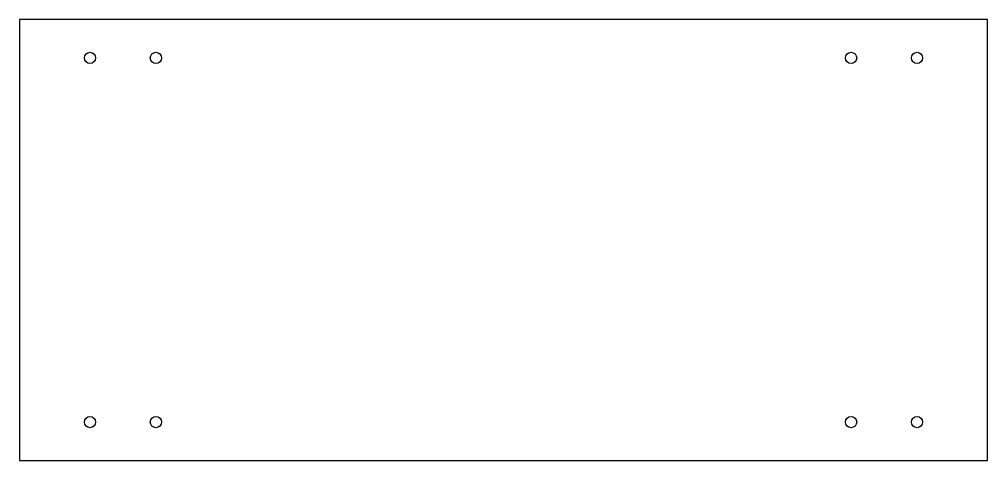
# Model space of a CAD drawing. Header units: millimetres. Extents: x -132 to 162, y -139 to -5.
import ezdxf

# ---------------------------------------------------------------- set-up
doc = ezdxf.new("R2010")
doc.units = ezdxf.units.MM
doc.layers.get('0').update_dxf_attribs({"linetype": 'CONTINUOUS'})

msp = doc.modelspace()

# ---------------------------------------------------------------- linework, layer by layer
msp.add_lwpolyline([(-131.96, -139.46), (161.96, -139.46), (161.96, -5.46), (-131.96, -5.46)], close=True)
for centre in [(-110.53, -17.16), (-90.53, -17.16), (120.53, -17.16), (140.53, -17.16), (-110.53, -127.76), (-90.53, -127.76), (120.53, -127.76), (140.53, -127.76)]:
    msp.add_circle(centre, 1.7)

doc.saveas('drawing.dxf')
